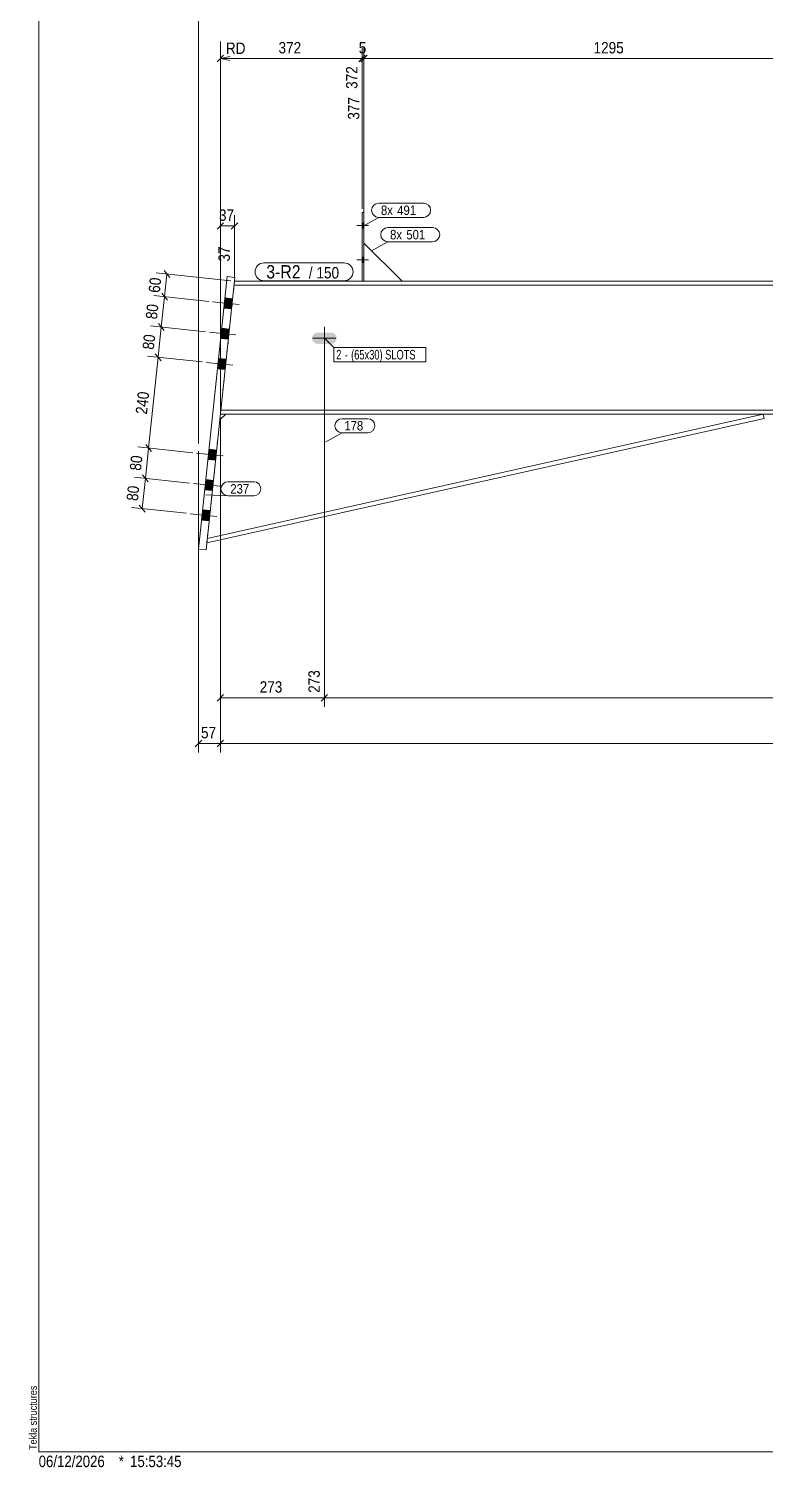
# Model space of a CAD drawing. Header units: millimetres. Extents: x 2 to 825, y 1 to 579.
# Drawn here: x 2.4 to 195.8, y 1 to 379 of the extents above; entities that cross this region are included whole.
import ezdxf

# ---------------------------------------------------------------- set-up
doc = ezdxf.new("R2010")
doc.units = ezdxf.units.MM
doc.linetypes.add('XKITLINE00', pattern=[0])
doc.linetypes.add('XKITLINE01', pattern=[4, 1, -1, 1, -1])
for name, color, linetype, lineweight in [('Bolt', 3, 'Continuous', 0), ('BoltMark', 7, 'Continuous', 0), ('Dimensions', 7, 'Continuous', 0), ('DrawingSheet', 5, 'Continuous', 0), ('OtherObjectType', 7, 'Continuous', 0), ('Part', 2, 'Continuous', 0), ('PartMark', 7, 'Continuous', 0)]:
    doc.layers.add(name, color=color, linetype=linetype, lineweight=lineweight)
doc.styles.add('ARIAL', font='ARIAL.TTF')
doc.styles.add('ARIAL_NARROW', font='ARIALN.TTF')

# ---------------------------------------------------------------- blocks, each defined once
blk = doc.blocks.new('*A2')
at = {"layer": 'Bolt'}
blk.add_hatch(color=3, dxfattribs=at).paths.add_polyline_path([(76.88, 297.11), (76.77, 297.68), (76.88, 298.26), (77.21, 298.74), (77.69, 299.07), (78.27, 299.18), (81.77, 299.18), (82.34, 299.07), (82.83, 298.74), (83.15, 298.26), (83.27, 297.68), (83.15, 297.11), (82.83, 296.62), (82.34, 296.3), (81.77, 296.18), (78.27, 296.18), (77.69, 296.3), (77.21, 296.62)], flags=17)
at = {"layer": 'Bolt', "color": 3, "linetype": 'XKITLINE00', "lineweight": 0}
for p, q in [((80.02, 294.68), (80.02, 300.68)), ((83.02, 297.68), (77.02, 297.68))]:
    blk.add_line(p, q, dxfattribs=at)
blk = doc.blocks.new('*A3')
at = {"layer": 'Bolt'}
for points in [[(89.91, 327.98), (90.41, 327.98), (90.41, 326.58), (89.91, 326.58)], [(89.91, 327.98), (90.41, 327.98), (90.41, 326.58), (89.91, 326.58)], [(89.91, 318.98), (90.41, 318.98), (90.41, 317.58), (89.91, 317.58)], [(89.91, 318.98), (90.41, 318.98), (90.41, 317.58), (89.91, 317.58)]]:
    blk.add_hatch(color=3, dxfattribs=at).paths.add_polyline_path(points, flags=17)
at = {"layer": 'Bolt', "color": 3, "linetype": 'XKITLINE00', "lineweight": 0}
for p, q in [((91.57, 327.28), (88.57, 327.28)), ((91.57, 327.28), (88.57, 327.28)), ((90.41, 327.98), (89.91, 327.98)), ((90.41, 327.98), (89.91, 327.98)), ((90.41, 326.58), (89.91, 326.58)), ((90.41, 326.58), (89.91, 326.58)), ((91.57, 318.28), (88.57, 318.28)), ((91.57, 318.28), (88.57, 318.28)), ((90.41, 318.98), (89.91, 318.98)), ((90.41, 318.98), (89.91, 318.98)), ((90.41, 317.58), (89.91, 317.58)), ((90.41, 317.58), (89.91, 317.58))]:
    blk.add_line(p, q, dxfattribs=at)
blk = doc.blocks.new('*A5')
at = {"layer": 'Bolt'}
for points in [[(55.64, 305.37), (53.65, 305.58), (53.93, 308.27), (55.92, 308.06)], [(55.64, 305.37), (53.65, 305.58), (53.93, 308.27), (55.92, 308.06)], [(54.8, 297.42), (52.81, 297.63), (53.09, 300.31), (55.08, 300.1)], [(54.8, 297.42), (52.81, 297.63), (53.09, 300.31), (55.08, 300.1)], [(53.96, 289.46), (51.97, 289.67), (52.26, 292.36), (54.24, 292.15)], [(53.96, 289.46), (51.97, 289.67), (52.26, 292.36), (54.24, 292.15)], [(51.44, 265.59), (49.45, 265.8), (49.74, 268.49), (51.73, 268.28)], [(51.44, 265.59), (49.45, 265.8), (49.74, 268.49), (51.73, 268.28)], [(50.6, 257.64), (48.62, 257.85), (48.9, 260.53), (50.89, 260.32)], [(50.6, 257.64), (48.62, 257.85), (48.9, 260.53), (50.89, 260.32)], [(49.77, 249.68), (47.78, 249.89), (48.06, 252.58), (50.05, 252.37)], [(49.77, 249.68), (47.78, 249.89), (48.06, 252.58), (50.05, 252.37)]]:
    blk.add_hatch(color=3, dxfattribs=at).paths.add_polyline_path(points, flags=17)
at = {"layer": 'Bolt', "color": 3, "linetype": 'XKITLINE00', "lineweight": 0}
for p, q in [((50.66, 307.26), (57.62, 306.52)), ((50.66, 307.26), (57.62, 306.52)), ((53.93, 308.27), (55.92, 308.06)), ((53.93, 308.27), (55.92, 308.06)), ((53.65, 305.58), (55.64, 305.37)), ((53.65, 305.58), (55.64, 305.37)), ((49.82, 299.3), (56.78, 298.57)), ((49.82, 299.3), (56.78, 298.57)), ((53.09, 300.31), (55.08, 300.1)), ((53.09, 300.31), (55.08, 300.1)), ((52.81, 297.63), (54.8, 297.42)), ((52.81, 297.63), (54.8, 297.42)), ((48.98, 291.34), (55.94, 290.61)), ((48.98, 291.34), (55.94, 290.61)), ((52.26, 292.36), (54.24, 292.15)), ((52.26, 292.36), (54.24, 292.15)), ((51.97, 289.67), (53.96, 289.46)), ((51.97, 289.67), (53.96, 289.46)), ((49.74, 268.49), (51.73, 268.28)), ((49.74, 268.49), (51.73, 268.28)), ((46.46, 267.48), (53.42, 266.74)), ((46.46, 267.48), (53.42, 266.74)), ((49.45, 265.8), (51.44, 265.59)), ((49.45, 265.8), (51.44, 265.59)), ((45.62, 259.52), (52.59, 258.79)), ((45.62, 259.52), (52.59, 258.79)), ((48.62, 257.85), (50.6, 257.64)), ((48.62, 257.85), (50.6, 257.64)), ((48.9, 260.53), (50.89, 260.32)), ((48.9, 260.53), (50.89, 260.32)), ((44.79, 251.56), (51.75, 250.83)), ((44.79, 251.56), (51.75, 250.83)), ((47.78, 249.89), (49.77, 249.68)), ((47.78, 249.89), (49.77, 249.68)), ((48.06, 252.58), (50.05, 252.37)), ((48.06, 252.58), (50.05, 252.37))]:
    blk.add_line(p, q, dxfattribs=at)
blk = doc.blocks.new('*A13')
at = {"layer": 'Part', "color": 7, "linetype": 'XKITLINE01', "lineweight": 0}
blk.add_line((56.41, 312.68), (52.72, 277.68), dxfattribs=at)
at = {"layer": 'Part', "color": 2, "linetype": 'XKITLINE00', "lineweight": 0}
for p, q in [((245.41, 311.58), (56.29, 311.58)), ((245.41, 312.68), (56.41, 312.68)), ((52.72, 277.68), (245.41, 277.68)), ((245.41, 278.78), (52.83, 278.78))]:
    blk.add_line(p, q, dxfattribs=at)
blk = doc.blocks.new('*A14')
at = {"layer": 'Part', "color": 2, "linetype": 'XKITLINE00', "lineweight": 0}
blk.add_line((100.41, 312.68), (90.41, 322.68), dxfattribs=at)
at = {"layer": 'Part', "color": 7, "linetype": 'XKITLINE01', "lineweight": 0}
for p, q in [((90.41, 322.68), (90.41, 312.68)), ((90.41, 312.68), (100.41, 312.68))]:
    blk.add_line(p, q, dxfattribs=at)
blk = doc.blocks.new('*A15')
at = {"layer": 'Part', "color": 2, "linetype": 'XKITLINE00', "lineweight": 0}
for p, q in [((89.91, 330.68), (90.41, 330.68)), ((89.91, 330.68), (89.91, 312.68)), ((90.41, 330.68), (90.41, 312.68))]:
    blk.add_line(p, q, dxfattribs=at)
at = {"layer": 'Part', "color": 7, "linetype": 'XKITLINE01', "lineweight": 0}
blk.add_line((90.41, 312.68), (89.91, 312.68), dxfattribs=at)
blk = doc.blocks.new('*A18')
at = {"layer": 'Part', "color": 2, "linetype": 'XKITLINE00', "lineweight": 0}
for p, q in [((46.97, 242.28), (54.53, 313.89)), ((56.52, 313.68), (54.53, 313.89)), ((56.52, 313.68), (48.96, 242.07)), ((48.96, 242.07), (46.97, 242.28))]:
    blk.add_line(p, q, dxfattribs=at)
blk = doc.blocks.new('*A19')
at = {"layer": 'Part', "color": 2, "linetype": 'XKITLINE00', "lineweight": 0}
for p, q in [((195.54, 276.61), (49.15, 243.87)), ((195.3, 277.68), (49.27, 245.02)), ((52.57, 276.23), (54.18, 277.68)), ((195.3, 277.68), (195.54, 276.61))]:
    blk.add_line(p, q, dxfattribs=at)
at = {"layer": 'Part', "color": 7, "linetype": 'XKITLINE01', "lineweight": 0}
for p, q in [((49.15, 243.87), (52.57, 276.23)), ((195.3, 277.68), (54.18, 277.68))]:
    blk.add_line(p, q, dxfattribs=at)
blk = doc.blocks.new('*A70')
at = {"layer": 'DrawingSheet', "color": 5, "linetype": 'XKITLINE00', "lineweight": 0}
for p, q in [((5, 579), (5, 5)), ((5, 5), (825, 5))]:
    blk.add_line(p, q, dxfattribs=at)
at = {"layer": 'DrawingSheet', "color": 5, "style": 'ARIAL', "width": 0.85}
blk.add_text('Tekla structures', height=2, rotation=90, dxfattribs=at).set_placement((4.5, 5.5))
blk = doc.blocks.new('*A77')
at = {"layer": 'OtherObjectType', "color": 7, "style": 'ARIAL_NARROW', "width": 1.008832}
for s, p in [('06/12/2026', (4.99, 1)), ('*', (26, 1)), ('15:53:45', (29, 1))]:
    blk.add_text(s, height=3, dxfattribs=at).set_placement(p)
blk = doc.blocks.new('*A78')
at = {"layer": 'Dimensions', "color": 7, "linetype": 'XKITLINE00', "lineweight": 0}
blk.add_line((46.97, 269.98), (46.97, 386.03), dxfattribs=at)
blk = doc.blocks.new('*A79')
at = {"layer": 'Dimensions', "color": 7, "linetype": 'XKITLINE00', "lineweight": 0}
for p, q in [((52.72, 276.68), (52.72, 188.78)), ((46.97, 267.98), (46.97, 188.78)), ((47.82, 192.03), (46.13, 190.33)), ((46.97, 191.18), (52.72, 191.18)), ((53.57, 192.03), (51.87, 190.33))]:
    blk.add_line(p, q, dxfattribs=at)
at = {"layer": 'Dimensions', "color": 3}
for p in [(46.97, 191.18), (52.72, 191.18)]:
    blk.add_point(p, dxfattribs=at)
at = {"layer": 'Dimensions', "color": 3, "style": 'ARIAL', "width": 0.85}
blk.add_text('57', height=3, dxfattribs=at).set_placement((47.62, 192.53))
blk = doc.blocks.new('*A80')
at = {"layer": 'Dimensions', "color": 7, "linetype": 'XKITLINE00', "lineweight": 0}
for p, q in [((55.42, 312.79), (35.84, 314.85)), ((37.92, 315.49), (39.43, 313.62)), ((38.04, 308.59), (38.67, 314.55)), ((49.66, 307.36), (35.21, 308.88)), ((37.29, 309.52), (38.8, 307.65))]:
    blk.add_line(p, q, dxfattribs=at)
at = {"layer": 'Dimensions', "color": 3}
for p in [(38.67, 314.55), (38.04, 308.59)]:
    blk.add_point(p, dxfattribs=at)
at = {"layer": 'Dimensions', "color": 3, "style": 'ARIAL', "width": 0.85}
blk.add_text('60', height=3, rotation=83.9784, dxfattribs=at).set_placement((36.78, 309.5))
blk = doc.blocks.new('*A82')
at = {"layer": 'Dimensions', "color": 7, "linetype": 'XKITLINE00', "lineweight": 0}
for p, q in [((52.72, 278.68), (52.72, 330.03)), ((56.41, 313.68), (56.41, 330.03)), ((53.57, 328.03), (51.87, 326.33)), ((52.72, 327.18), (56.41, 327.18)), ((57.26, 328.03), (55.56, 326.33))]:
    blk.add_line(p, q, dxfattribs=at)
at = {"layer": 'Dimensions', "color": 3}
for p in [(52.72, 327.18), (56.41, 327.18)]:
    blk.add_point(p, dxfattribs=at)
at = {"layer": 'Dimensions', "color": 3, "style": 'ARIAL', "width": 0.85}
blk.add_text('37', height=3, dxfattribs=at).set_placement((52.34, 328.53))
blk.add_text('37', height=3, rotation=90.0002, dxfattribs=at).set_placement((55.21, 317.83))
blk = doc.blocks.new('*A84')
at = {"layer": 'BoltMark', "color": 7, "linetype": 'XKITLINE00', "lineweight": 0}
for p, q in [((80.02, 297.68), (82.52, 295.2)), ((82.52, 295.2), (106.64, 295.2)), ((82.52, 291.5), (82.52, 295.2)), ((106.64, 291.5), (106.64, 295.2)), ((82.52, 291.5), (106.64, 291.5))]:
    blk.add_line(p, q, dxfattribs=at)
at = {"layer": 'BoltMark', "color": 3, "style": 'ARIAL_NARROW', "width": 0.85}
for s, p in [('2', (83.12, 292.1)), ('-', (85.39, 292.1)), ('(65x30) SLOTS', (87.05, 292.1))]:
    blk.add_text(s, height=2.5, dxfattribs=at).set_placement(p)
blk = doc.blocks.new('*A85')
at = {"layer": 'PartMark', "color": 7, "linetype": 'XKITLINE00', "lineweight": 0}
for p, q in [((64.16, 317.48), (85.21, 317.48)), ((64.16, 312.78), (85.21, 312.78))]:
    blk.add_line(p, q, dxfattribs=at)
for centre, start, end in [((64.16, 315.13), 90, 270), ((85.21, 315.13), 270, 90)]:
    blk.add_arc(centre, 2.35, start, end, dxfattribs=at)
at = {"layer": 'PartMark', "color": 1, "style": 'ARIAL', "width": 0.85}
blk.add_text('3-R2', height=3.5, dxfattribs=at).set_placement((64.76, 313.38))
at = {"layer": 'PartMark', "color": 3, "style": 'ARIAL', "width": 0.85}
for s, p in [('/', (75.93, 313.38)), ('150', (77.94, 313.38))]:
    blk.add_text(s, height=3, dxfattribs=at).set_placement(p)
blk = doc.blocks.new('*A88')
at = {"layer": 'PartMark', "color": 7, "linetype": 'XKITLINE00', "lineweight": 0}
for p, q in [((54.72, 259.95), (61.48, 259.95)), ((48.92, 256.54), (54.72, 256.25)), ((54.72, 256.25), (61.48, 256.25))]:
    blk.add_line(p, q, dxfattribs=at)
for centre, start, end in [((54.72, 258.1), 90, 270), ((61.48, 258.1), 270, 90)]:
    blk.add_arc(centre, 1.85, start, end, dxfattribs=at)
at = {"layer": 'PartMark', "color": 3, "style": 'ARIAL', "width": 0.85}
blk.add_text('237', height=2.5, dxfattribs=at).set_placement((55.32, 256.85))
blk = doc.blocks.new('*A89')
at = {"layer": 'PartMark', "color": 7, "linetype": 'XKITLINE00', "lineweight": 0}
for p, q in [((84.66, 276.53), (91.42, 276.53)), ((80.42, 270.44), (84.66, 272.83)), ((84.66, 272.83), (91.42, 272.83))]:
    blk.add_line(p, q, dxfattribs=at)
for centre, start, end in [((84.66, 274.68), 90, 270), ((91.42, 274.68), 270, 90)]:
    blk.add_arc(centre, 1.85, start, end, dxfattribs=at)
at = {"layer": 'PartMark', "color": 3, "style": 'ARIAL', "width": 0.85}
blk.add_text('178', height=2.5, dxfattribs=at).set_placement((85.26, 273.43))
blk = doc.blocks.new('*A90')
at = {"layer": 'PartMark', "color": 7, "linetype": 'XKITLINE00', "lineweight": 0}
for p, q in [((96.68, 326.75), (108.46, 326.75)), ((92.44, 320.65), (96.68, 323.05)), ((96.68, 323.05), (108.46, 323.05))]:
    blk.add_line(p, q, dxfattribs=at)
for centre, start, end in [((96.68, 324.9), 90, 270), ((108.46, 324.9), 270, 90)]:
    blk.add_arc(centre, 1.85, start, end, dxfattribs=at)
at = {"layer": 'PartMark', "color": 3, "style": 'ARIAL', "width": 0.85}
for s, p in [('8x', (97.28, 323.65)), ('501', (101.55, 323.65))]:
    blk.add_text(s, height=2.5, dxfattribs=at).set_placement(p)
blk = doc.blocks.new('*A91')
at = {"layer": 'PartMark', "color": 7, "linetype": 'XKITLINE00', "lineweight": 0}
for p, q in [((94.28, 333.15), (106.06, 333.15)), ((90.04, 327.05), (94.28, 329.45)), ((94.28, 329.45), (106.06, 329.45))]:
    blk.add_line(p, q, dxfattribs=at)
for centre, start, end in [((94.28, 331.3), 90, 270), ((106.06, 331.3), 270, 90)]:
    blk.add_arc(centre, 1.85, start, end, dxfattribs=at)
at = {"layer": 'PartMark', "color": 3, "style": 'ARIAL', "width": 0.85}
for s, p in [('8x', (94.88, 330.05)), ('491', (99.15, 330.05))]:
    blk.add_text(s, height=2.5, dxfattribs=at).set_placement(p)
blk = doc.blocks.new('*A98')
at = {"layer": 'Dimensions', "color": 7, "linetype": 'XKITLINE00', "lineweight": 0}
for p, q in [((44.63, 259.62), (30.17, 261.15)), ((32.25, 261.78), (33.76, 259.92)), ((32.17, 252.89), (33.01, 260.85)), ((31.41, 253.83), (32.92, 251.96)), ((43.79, 251.67), (29.34, 253.19))]:
    blk.add_line(p, q, dxfattribs=at)
at = {"layer": 'Dimensions', "color": 3}
for p in [(33.01, 260.85), (32.17, 252.89)]:
    blk.add_point(p, dxfattribs=at)
at = {"layer": 'Dimensions', "color": 3, "style": 'ARIAL', "width": 0.85}
blk.add_text('80', height=3, rotation=83.9784, dxfattribs=at).set_placement((31.01, 254.8))
blk = doc.blocks.new('*A99')
at = {"layer": 'Dimensions', "color": 7, "linetype": 'XKITLINE00', "lineweight": 0}
for p, q in [((45.47, 267.58), (31.01, 269.11)), ((33.01, 260.85), (33.85, 268.81)), ((33.09, 269.74), (34.6, 267.87)), ((44.63, 259.62), (30.17, 261.15)), ((32.25, 261.78), (33.76, 259.92))]:
    blk.add_line(p, q, dxfattribs=at)
at = {"layer": 'Dimensions', "color": 3}
for p in [(33.85, 268.81), (33.01, 260.85)]:
    blk.add_point(p, dxfattribs=at)
at = {"layer": 'Dimensions', "color": 3, "style": 'ARIAL', "width": 0.85}
blk.add_text('80', height=3, rotation=83.9784, dxfattribs=at).set_placement((31.85, 262.76))
blk = doc.blocks.new('*A100')
at = {"layer": 'Dimensions', "color": 7, "linetype": 'XKITLINE00', "lineweight": 0}
for p, q in [((47.99, 291.45), (33.53, 292.97)), ((33.85, 268.81), (36.37, 292.67)), ((35.61, 293.61), (37.12, 291.74)), ((45.47, 267.58), (31.01, 269.11)), ((33.09, 269.74), (34.6, 267.87))]:
    blk.add_line(p, q, dxfattribs=at)
at = {"layer": 'Dimensions', "color": 3}
for p in [(36.37, 292.67), (33.85, 268.81)]:
    blk.add_point(p, dxfattribs=at)
at = {"layer": 'Dimensions', "color": 3, "style": 'ARIAL', "width": 0.85}
blk.add_text('240', height=3, rotation=83.9784, dxfattribs=at).set_placement((33.41, 277.56))
blk = doc.blocks.new('*A101')
at = {"layer": 'Dimensions', "color": 7, "linetype": 'XKITLINE00', "lineweight": 0}
for p, q in [((48.83, 299.4), (34.37, 300.93)), ((36.37, 292.67), (37.2, 300.63)), ((36.45, 301.56), (37.96, 299.7)), ((47.99, 291.45), (33.53, 292.97)), ((35.61, 293.61), (37.12, 291.74))]:
    blk.add_line(p, q, dxfattribs=at)
at = {"layer": 'Dimensions', "color": 3}
for p in [(37.2, 300.63), (36.37, 292.67)]:
    blk.add_point(p, dxfattribs=at)
at = {"layer": 'Dimensions', "color": 3, "style": 'ARIAL', "width": 0.85}
blk.add_text('80', height=3, rotation=83.9784, dxfattribs=at).set_placement((35.21, 294.58))
blk = doc.blocks.new('*A102')
at = {"layer": 'Dimensions', "color": 7, "linetype": 'XKITLINE00', "lineweight": 0}
for p, q in [((49.66, 307.36), (35.21, 308.88)), ((37.2, 300.63), (38.04, 308.59)), ((37.29, 309.52), (38.8, 307.65)), ((48.83, 299.4), (34.37, 300.93)), ((36.45, 301.56), (37.96, 299.7))]:
    blk.add_line(p, q, dxfattribs=at)
at = {"layer": 'Dimensions', "color": 3}
for p in [(38.04, 308.59), (37.2, 300.63)]:
    blk.add_point(p, dxfattribs=at)
at = {"layer": 'Dimensions', "color": 3, "style": 'ARIAL', "width": 0.85}
blk.add_text('80', height=3, rotation=83.9784, dxfattribs=at).set_placement((36.05, 302.54))
blk = doc.blocks.new('*A103')
at = {"layer": 'Dimensions', "color": 7, "linetype": 'XKITLINE00', "lineweight": 0}
for p, q in [((52.72, 276.68), (52.72, 188.78)), ((53.57, 192.03), (51.87, 190.33)), ((52.72, 191.18), (580.47, 191.18))]:
    blk.add_line(p, q, dxfattribs=at)
at = {"layer": 'Dimensions', "color": 3}
blk.add_point((52.72, 191.18), dxfattribs=at)
blk = doc.blocks.new('*A105')
at = {"layer": 'Dimensions', "color": 7, "linetype": 'XKITLINE00', "lineweight": 0}
for p, q in [((80.02, 296.68), (80.02, 200.78)), ((52.72, 276.68), (52.72, 200.78)), ((53.57, 204.03), (51.87, 202.33)), ((52.72, 203.18), (80.02, 203.18)), ((80.87, 204.03), (79.17, 202.33))]:
    blk.add_line(p, q, dxfattribs=at)
at = {"layer": 'Dimensions', "color": 3}
for p in [(52.72, 203.18), (80.02, 203.18)]:
    blk.add_point(p, dxfattribs=at)
at = {"layer": 'Dimensions', "color": 3, "style": 'ARIAL', "width": 0.85}
blk.add_text('273', height=3, rotation=90.0002, dxfattribs=at).set_placement((78.82, 204.48))
blk.add_text('273', height=3, dxfattribs=at).set_placement((63.03, 204.53))
blk = doc.blocks.new('*A106')
at = {"layer": 'Dimensions', "color": 7, "linetype": 'XKITLINE00', "lineweight": 0}
for p, q in [((80.02, 296.68), (80.02, 200.78)), ((80.87, 204.03), (79.17, 202.33)), ((80.02, 203.18), (556.2, 203.18))]:
    blk.add_line(p, q, dxfattribs=at)
at = {"layer": 'Dimensions', "color": 3}
blk.add_point((80.02, 203.18), dxfattribs=at)
blk = doc.blocks.new('*A108')
at = {"layer": 'Dimensions', "color": 7, "linetype": 'XKITLINE00', "lineweight": 0}
for p, q in [((52.72, 278.68), (52.72, 375.68)), ((53.57, 372.03), (51.87, 370.33)), ((52.72, 278.68), (52.72, 374.03)), ((55.22, 371.68), (52.72, 371.18)), ((52.72, 371.18), (89.91, 371.18)), ((55.22, 370.68), (52.72, 371.18)), ((59.94, 371.18), (52.72, 371.18)), ((90.76, 372.03), (89.06, 370.33)), ((89.91, 331.68), (89.91, 374.03))]:
    blk.add_line(p, q, dxfattribs=at)
at = {"layer": 'Dimensions', "color": 3}
for p in [(52.72, 371.18), (89.91, 371.18)]:
    blk.add_point(p, dxfattribs=at)
at = {"layer": 'Dimensions', "color": 7}
blk.add_point((52.72, 371.18), dxfattribs=at)
at = {"layer": 'Dimensions', "color": 3, "style": 'ARIAL', "width": 0.85}
for s, p in [('RD', (54.16, 372.38)), ('372', (67.98, 372.53))]:
    blk.add_text(s, height=3, dxfattribs=at).set_placement(p)
blk.add_text('372', height=3, rotation=90.0002, dxfattribs=at).set_placement((88.71, 363.21))
blk = doc.blocks.new('*A109')
at = {"layer": 'Dimensions', "color": 7, "linetype": 'XKITLINE00', "lineweight": 0}
for p, q in [((90.76, 372.03), (89.06, 370.33)), ((91.26, 372.03), (89.56, 370.33)), ((89.91, 331.68), (89.91, 374.03)), ((89.91, 371.18), (90.41, 371.18)), ((90.41, 323.68), (90.41, 374.03))]:
    blk.add_line(p, q, dxfattribs=at)
at = {"layer": 'Dimensions', "color": 3}
for p in [(89.91, 371.18), (90.41, 371.18)]:
    blk.add_point(p, dxfattribs=at)
at = {"layer": 'Dimensions', "color": 3, "style": 'ARIAL', "width": 0.85}
blk.add_text('5', height=3, dxfattribs=at).set_placement((89.05, 372.53))
blk.add_text('377', height=3, rotation=90.0002, dxfattribs=at).set_placement((89.21, 355.11))
blk = doc.blocks.new('*A110')
at = {"layer": 'Dimensions', "color": 7, "linetype": 'XKITLINE00', "lineweight": 0}
for p, q in [((91.26, 372.03), (89.56, 370.33)), ((90.41, 323.68), (90.41, 374.03)), ((90.41, 371.18), (219.91, 371.18)), ((220.76, 372.03), (219.06, 370.33)), ((219.91, 331.68), (219.91, 374.03))]:
    blk.add_line(p, q, dxfattribs=at)
at = {"layer": 'Dimensions', "color": 3}
for p in [(90.41, 371.18), (219.91, 371.18)]:
    blk.add_point(p, dxfattribs=at)
at = {"layer": 'Dimensions', "color": 3, "style": 'ARIAL', "width": 0.85}
blk.add_text('1295', height=3, dxfattribs=at).set_placement((150.71, 372.53))
blk.add_text('1672', height=3, rotation=90.0002, dxfattribs=at).set_placement((218.71, 360.98))

msp = doc.modelspace()

# ---------------------------------------------------------------- block references
at = {"lineweight": 0}
for name in ['*A70', '*A78', '*A108', '*A109', '*A110', '*A91', '*A82', '*A15', '*A3', '*A90', '*A14', '*A80', '*A18', '*A85', '*A103', '*A102', '*A5', '*A101', '*A2', '*A105', '*A106', '*A84', '*A100', '*A79', '*A19', '*A89', '*A99', '*A98', '*A88', '*A77']:
    msp.add_blockref(name, (0, 0), dxfattribs=at)
at = {"layer": 'Part', "lineweight": 0}
msp.add_blockref('*A13', (0, 0), dxfattribs=at)

doc.saveas('drawing.dxf')
